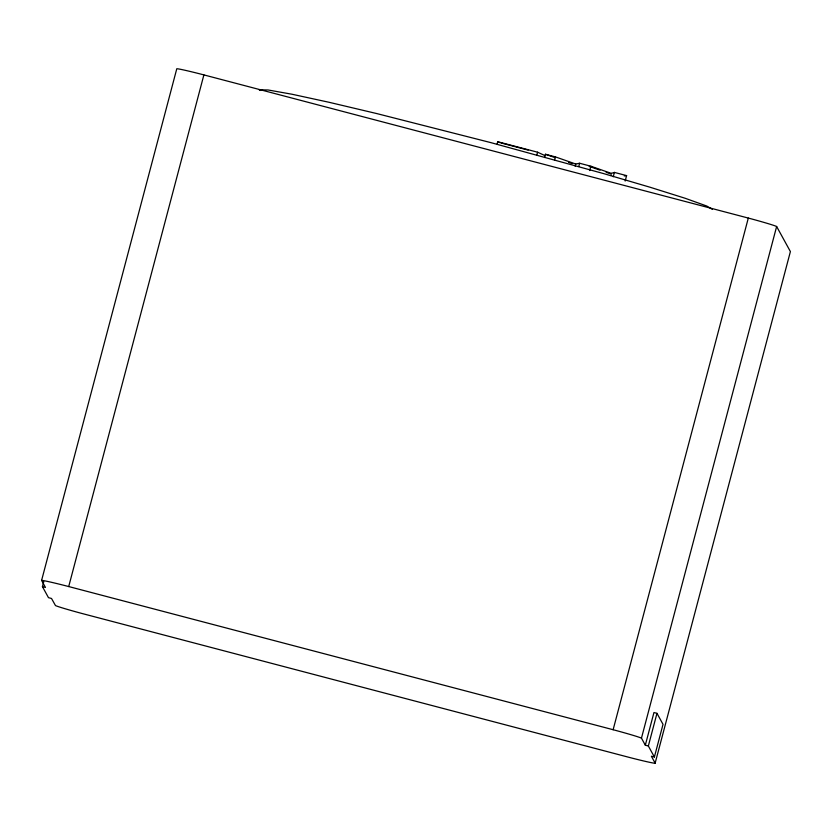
<?xml version="1.0" encoding="UTF-8"?>
<svg xmlns="http://www.w3.org/2000/svg" width="832" height="832" viewBox="0 0 832 832"><rect width="100%" height="100%" fill="white"/><g stroke="black" fill="none" stroke-linecap="round" stroke-linejoin="round"><path stroke-width="1.25" d="M42.442 586.654L45.469 587.444L41.6 580.403L176.79 68.744L177.736 68.817A32.271 1.123 14.8 0 1 201.261 74.214L750.662 218.691A32.396 1.134 14.8 0 1 776.63 226.491L790.4 251.576L655.117 763.256A31.97 1.113 14.8 0 1 630.375 757.692L81.214 613.278A31.834 1.113 14.8 0 1 55.484 605.571L51.511 598.468L48.485 597.667L42.442 586.654L43.774 581.63M41.6 580.403L42.546 580.476A32.271 1.123 14.8 0 1 66.082 585.874L68.713 586.55L203.892 74.89M497.141 143.894L497.713 141.721L537.576 152.204L545.241 155.719M536.723 155.47L537.576 152.204M544.575 157.529L545.438 154.274L555.412 156.894L575.723 164.018L579.623 163.259L590.845 166.213L611.343 173.378L614.401 172.411L626.6 175.614L625.165 181.043M554.549 160.16L555.412 156.894M575.151 166.192L575.723 164.018M578.76 166.525L579.623 163.259M589.701 170.56L590.845 166.213M610.771 175.552L611.343 173.378M613.257 176.758L614.401 172.411M655.21 763.235L651.362 756.215L654.389 757.006L648.346 745.992L645.32 745.191L641.462 738.15A32.396 1.134 14.8 0 0 615.472 730.35L613.132 729.716L748.311 218.067M641.462 738.15L776.641 226.491M645.32 745.191L653.952 712.535L656.968 713.326L663.021 724.339L654.389 757.006M648.346 745.992L656.968 713.326M624.25 175.947L626.6 175.614M500.854 142.917L528.164 150.103M68.713 586.55L613.132 729.716M545.438 154.274L555.173 157.654M568.558 162.313L572.208 163.582M589.191 166.379L600.09 170.186M606.143 172.297L609.783 173.566M497.713 141.721L499.616 142.594M712.296 209.331L706.846 206.066L685.256 198.307L650.104 187.252L603.793 173.649L490.859 142.626L376.698 113.558L328.952 102.263L291.918 94.224L268.133 89.981L259.22 89.814L260.333 90.48"/></g></svg>
